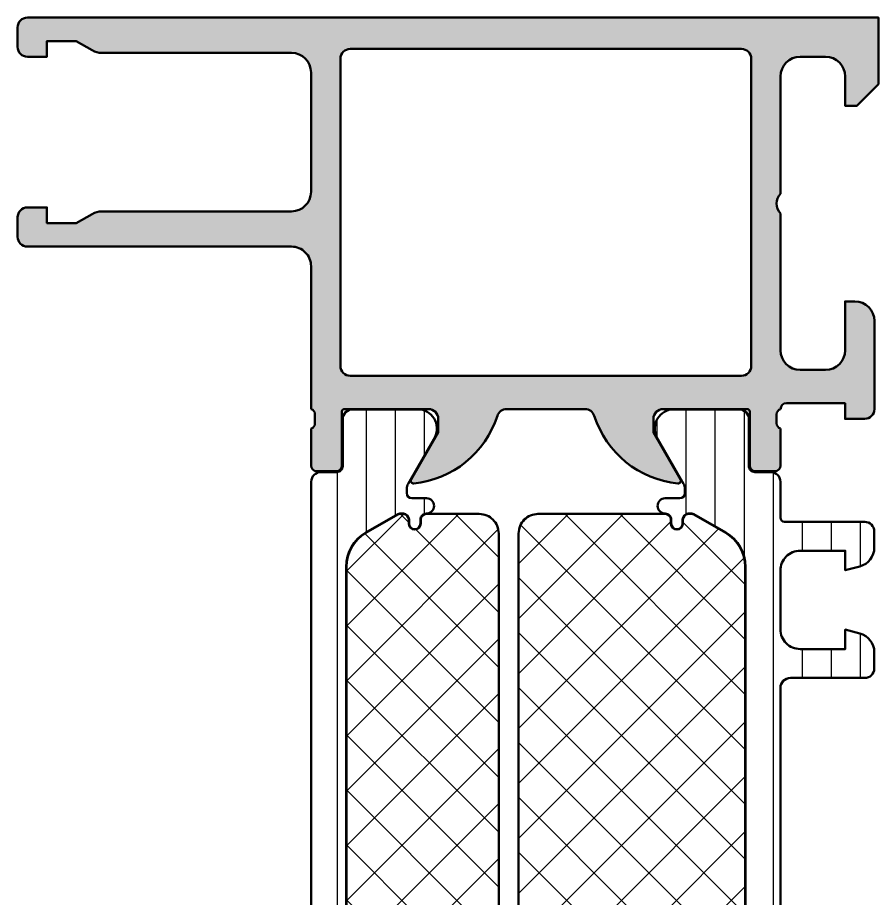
# Model space of a CAD drawing. Extents: x 0 to 74, y 0 to 90.
# Drawn here: x 0 to 44, y 45 to 90 of the extents above; entities that cross this region are included whole.
import ezdxf

# ---------------------------------------------------------------- set-up
doc = ezdxf.new("R2010")
doc.units = 0
for name, color, linetype, lineweight in [('0S-Alu contour', 7, 'Continuous', 50), ('0S-Alu hatch', 252, 'Continuous', 25), ('0S-Plastic contour', 254, 'Continuous', 50), ('0S-Plastic hatch', 253, 'Continuous', 25), ('0S-PT contour', 91, 'Continuous', 50), ('0S-PT hatch', 103, 'Continuous', 25)]:
    doc.layers.add(name, color=color, linetype=linetype, lineweight=lineweight)
pattern_1 = [(90, (0, 0), (-1.4859, 0), [])]
pattern_2 = [(135, (0, 0), (-1.403165018917055, -1.403165018917055), []), (225, (0, 0), (1.403165018917055, -1.403165018917055), [])]

# ---------------------------------------------------------------- blocks, each defined once
blk = doc.blocks.new('345560__EFF439D5_FB6F_48EB_B43A_0E45A8B2BCE2_')
at = {"layer": '0S-Alu hatch'}
h = blk.add_hatch(color=256, dxfattribs=at)
edge = h.paths.add_edge_path()
edge.add_line((3.000076293945312, 88.80047607421874), (3.80775336084181, 88.33416798926002))
edge.add_arc((4.307707740069075, 89.2001227090183), 0.9999159754600174, 240.000238756394, 270.0122980378036)
edge.add_line((4.307922363283502, 88.20020675659177), (14.00014306620675, 88.2001724331848))
edge.add_ellipse((14.00013952399772, 87.20017081338867), major_axis=(-1.00000161980241, 0), ratio=1, start_angle=180, end_angle=269.9997970467016, ccw=False)
edge.add_line((15.00014114380014, 87.20017081338867), (15.00014114379883, 81.10103236809103))
edge.add_ellipse((14.0001410241117, 81.10103236809123), major_axis=(-1.000000119687138, 0), ratio=1, start_angle=90.00584034262232, end_angle=180, ccw=False)
edge.add_line((14.00024295733192, 80.10103225359929), (4.307599765355973, 80.10004425190887))
edge.add_arc((4.307701692405886, 79.1001042208507), 0.9999400362530465, 90.00584033999698, 120.0003471590388)
edge.add_line((3.807726427296156, 79.9660746651386), (3.000076293945312, 79.49977111816405))
edge.add_line((3.000076293945312, 79.49977111816405), (1.500076293945312, 79.49977111816405))
edge.add_line((1.500076293945312, 79.49977111816405), (1.500076293945312, 80.30021667480466))
edge.add_line((1.500076293945312, 80.30021667480466), (0.5001573851387994, 80.3002166748277))
edge.add_arc((0.5001573851387993, 79.80021187100273), 0.5000048038249503, 89.99999999999999, 180)
edge.add_line((0.000152581313849, 79.80021187100272), (0.0001525878608831, 78.8000161315071))
edge.add_arc((0.5001580415331626, 78.80001613479487), 0.5000054536722796, 180, 269.9993750654164)
edge.add_line((0.500152587890632, 78.30001068115233), (14.00013662442916, 78.30001068116256))
edge.add_ellipse((14.00013662442917, 77.3000061617827), major_axis=(-1.000004519379857, 0), ratio=1, start_angle=180, end_angle=270.0000000000001, ccw=False)
edge.add_line((15.00014114380902, 77.30000616178268), (15.00014114379882, 69.99993515014648))
edge.add_ellipse((14.92130469725579, 69.73241455815338), major_axis=(-0.2788950563274163, 0), ratio=1, start_angle=178.8354106259526, end_angle=253.5801235805102, ccw=False)
edge.add_line((15.20014214379883, 69.72674615015525), (15.20014214379882, 69.27315215015501))
edge.add_ellipse((14.92127404815567, 69.26749149067788), major_axis=(-0.2789255417371324, 0), ratio=1, start_angle=106.4245945553547, end_angle=181.162870072901, ccw=False)
edge.add_line((15.00014114379883, 68.99994815015496), (15.00014114379883, 67.11993715014646))
edge.add_arc((15.30014114379882, 67.11993715014646), 0.2999999999999865, 180, 270)
edge.add_line((15.30014114379882, 66.81993715014647), (16.28011546284163, 66.81993715014647))
edge.add_arc((16.28011546284163, 67.11993715014647), 0.2999999999999971, 270, 360)
edge.add_line((16.58011546284162, 67.11993715014647), (16.58011546284161, 69.87993515014648))
edge.add_ellipse((16.70010783344709, 69.8799351501465), major_axis=(-0.1199923706054804, 0), ratio=1, start_angle=270.0000000034403, end_angle=360, ccw=False)
edge.add_line((16.70010783343989, 69.99992752075197), (21.00014958920988, 69.99992752101036))
edge.add_ellipse((21.00014958920988, 69.49994359574461), major_axis=(-0.4999839252657523, 0), ratio=1, start_angle=180, end_angle=270.0000000000004, ccw=False)
edge.add_line((21.50013351447563, 69.49994359574461), (21.5001335144043, 68.79993057250977))
edge.add_line((21.5001335144043, 68.79993057250977), (20.11188888549805, 66.39541244506835))
edge.add_arc((20.23573804893959, 66.33750519427748), 0.1367181954947003, 154.9409625368175, 275.5867961988084)
edge.add_arc((19.76228031418795, 71.17768573671971), 5, 275.5867961988124, 342.2389692797491)
edge.add_ellipse((25.0001500532013, 69.49991861165445), major_axis=(-0.5000165389589082, 0), ratio=1, start_angle=269.99999999999756, end_angle=342.23896927975215, ccw=False)
edge.add_line((25.00015005320133, 69.99993515061335), (29.00013223445465, 69.99993515061337))
edge.add_ellipse((29.00013223439629, 69.49991861165444), major_axis=(-0.5000165389589313, 0), ratio=1, start_angle=197.7610307202505, end_angle=269.9999999933122, ccw=False)
edge.add_arc((34.23800197340967, 71.17768573671972), 5.000000000000011, 197.7610307202508, 264.4132038011879)
edge.add_arc((33.7645444424447, 66.33750727759785), 0.1367202887583444, 264.4132038011902, 385.0590374631532)
edge.add_line((33.88839550211487, 66.39541541499443), (32.50015258789062, 68.79993057250975))
edge.add_line((32.50015258789062, 68.79993057250975), (32.50015258777492, 69.49994590661069))
edge.add_ellipse((33.00013420225417, 69.49994590661073), major_axis=(-0.4999816144792462, 0), ratio=1, start_angle=270.00009934833986, end_angle=360, ccw=False)
edge.add_line((33.00013333530823, 69.99992752108922), (37.3001027205125, 69.99993497667504))
edge.add_ellipse((37.30010292857683, 69.87993497667523), major_axis=(-0.1199999999999859, 0), ratio=1, start_angle=180, end_angle=270.00009934340244, ccw=False)
edge.add_line((37.42010292857683, 69.87993497667523), (37.42010292857684, 67.1197693034668))
edge.add_arc((37.72010292857685, 67.1197693034668), 0.3000000000000114, 180, 269.9999999999986)
edge.add_line((37.72010292857685, 66.81976930346679), (38.70007724761961, 66.81976930346677))
edge.add_arc((38.70007724761961, 67.11976930346675), 0.2999999999999971, 270, 360)
edge.add_line((39.00007724761961, 67.11976930346675), (39.00007724761962, 68.99978030347529))
edge.add_ellipse((39.07894434326279, 69.26732364399822), major_axis=(-0.2789255417371423, 0), ratio=1, start_angle=-1.1628700728805939, end_angle=73.57540544464621, ccw=False)
edge.add_line((38.80007624761962, 69.27298430347525), (38.80007624761962, 69.72657830347525))
edge.add_ellipse((39.07891369416269, 69.73224671147364), major_axis=(-0.2788950563274523, 0), ratio=1, start_angle=-73.5801235807312, end_angle=1.1645893740997053, ccw=False)
edge.add_ellipse((39.30015969039376, 69.99964211086049), major_axis=(-0.3000824688878783, 0), ratio=1, start_angle=270.00000000000136, end_angle=359.97609654367955, ccw=False)
edge.add_line((39.30015969039375, 70.29972457974837), (42.29993820190429, 70.2997245788574))
edge.add_line((42.29993820190429, 70.2997245788574), (42.30009460449219, 69.49999237060545))
edge.add_line((42.30009460449219, 69.49999237060545), (43.30009186362459, 69.49999237059794))
edge.add_arc((43.30009186362459, 69.99999511147305), 0.500002740875118, 270, 360)
edge.add_line((43.8000946044997, 69.99999511147304), (43.80009460508267, 74.49996181973584))
edge.add_arc((42.80006023892368, 74.49996181973418), 1.000034366158992, 0, 90)
edge.add_line((42.80006023892368, 75.49999618589317), (42.30009460449219, 75.49999618530272))
edge.add_line((42.30009460449219, 75.49999618530272), (42.30009460468866, 73.0000198231478))
edge.add_ellipse((41.30007478134435, 73.00001982314782), major_axis=(-1.000019823344317, 0), ratio=1, start_angle=90.0000000000004, end_angle=180, ccw=False)
edge.add_line((41.30007478134436, 71.9999999998035), (40.00010329530955, 71.99999999963543))
edge.add_ellipse((40.0001032954607, 73.00002700151539), major_axis=(-1.000027001879942, 0), ratio=1, start_angle=0, end_angle=89.99999999134019, ccw=False)
edge.add_line((39.00007629358077, 73.00002700151536), (39.00007629394531, 79.99999618530272))
edge.add_ellipse((39.52520551119092, 80.49999809265135), major_axis=(-0.7250948918295136, 0), ratio=1, start_angle=-43.595886366973104, end_angle=43.595886366973104, ccw=False)
edge.add_line((39.00007629394531, 80.99999999999999), (39.00007629188816, 86.99994348446161))
edge.add_ellipse((40.00014043887818, 86.99994348446162), major_axis=(-1.000064146990034, 0), ratio=1, start_angle=270, end_angle=360, ccw=False)
edge.add_line((40.00014043887818, 88.00000763145167), (41.300037637924, 88.00000763101713))
edge.add_ellipse((41.30003763634141, 86.99995066124376), major_axis=(-1.000056969773353, 0), ratio=1, start_angle=180, end_angle=269.99999990932935, ccw=False)
edge.add_line((42.30009460611475, 86.99995066124376), (42.30009460449219, 85.49999999999999))
edge.add_line((42.30009460449219, 85.49999999999999), (42.90010070800781, 85.49999999999999))
edge.add_line((42.90010070800781, 85.49999999999999), (44.00007629394531, 86.59999847412107))
edge.add_line((44.00007629394531, 86.59999847412107), (44.00007629394531, 89.99999999999999))
edge.add_line((44.00007629394531, 89.99999999999999), (0.500335693340432, 89.99999999999999))
edge.add_arc((0.499960509318515, 89.49996333447648), 0.5000368062762188, 89.95701023855894, 180.0087482485325)
edge.add_line((-7.6291129041e-05, 89.49988698598646), (7.62997684771e-05, 88.50047523968136))
edge.add_arc((0.5000785606672002, 88.50055158312811), 0.5000022667270188, 180.0087482749874, 270)
edge.add_line((0.5000785606672001, 88.0005493164011), (1.500076293945312, 88.00054931640624))
edge.add_line((1.500076293945312, 88.00054931640624), (1.500076293945312, 88.80047607421874))
edge.add_line((1.500076293945312, 88.80047607421874), (3.000076293945312, 88.80047607421874))
edge = h.paths.add_edge_path()
edge.add_ellipse((17.00012671852874, 87.89999115561675), major_axis=(-0.500002740875118, 0), ratio=1, start_angle=269.9999999999996, end_angle=360, ccw=False)
edge.add_line((17.00012671852874, 88.39999389649188), (37.00008881186696, 88.39999389649184))
edge.add_ellipse((37.00008881186678, 87.89999115561673), major_axis=(-0.500002740875118, 0), ratio=1, start_angle=180, end_angle=269.99999999997965, ccw=False)
edge.add_line((37.50009155274189, 87.89999115561673), (37.50009155274189, 72.19999968910955))
edge.add_ellipse((37.00008881186678, 72.19999968910979), major_axis=(-0.500002740875118, 0), ratio=1, start_angle=89.9999999999992, end_angle=180, ccw=False)
edge.add_line((37.00008881186677, 71.69999694823466), (17.00012397766113, 71.69999694824217))
edge.add_ellipse((17.00012671852874, 72.19999968910979), major_axis=(-0.5000027408751251, 0), ratio=1, start_angle=0, end_angle=89.99968592142937, ccw=False)
edge.add_line((16.50012397765362, 72.19999968910956), (16.50012397765362, 87.89999115561677))
at = {"layer": '0S-Alu contour', "color": 7}
for points in [[(42.30009460611475, 86.99995066124376), (42.30009460449219, 85.49999999999999), (42.90010070800781, 85.49999999999999), (44.00007629394531, 86.59999847412107), (44.00007629394531, 89.99999999999999), (0.500335693340432, 89.99999999999999)], [(-7.6291129041e-05, 89.49988698598646), (7.62997684771e-05, 88.50047523968136)], [(0.5000785606672001, 88.0005493164011), (1.500076293945312, 88.00054931640624), (1.500076293945312, 88.80047607421874), (3.000076293945312, 88.80047607421874)], [(3.000076293945312, 88.80047607421874), (3.80775336084181, 88.33416798926002)], [(17.00012671852874, 88.39999389649188), (37.00008881186696, 88.39999389649184)], [(4.307922363283502, 88.20020675659177), (14.00014306620675, 88.2001724331848)], [(16.50012397765362, 72.19999968910956), (16.50012397765362, 87.89999115561677)], [(37.50009155274189, 87.89999115561673), (37.50009155274189, 72.19999968910955)], [(40.00014043887818, 88.00000763145167), (41.300037637924, 88.00000763101713)], [(15.00014114380014, 87.20017081338867), (15.00014114379883, 81.10103236809103)], [(39.00007629394531, 80.99999999999999), (39.00007629188816, 86.99994348446161)], [(3.807726427296156, 79.9660746651386), (3.000076293945312, 79.49977111816405), (1.500076293945312, 79.49977111816405), (1.500076293945312, 80.30021667480466), (0.5001573851387994, 80.3002166748277)], [(14.00024295733192, 80.10103225359929), (4.307599765355973, 80.10004425190887)], [(0.000152581313849, 79.80021187100272), (0.0001525878608831, 78.8000161315071)], [(39.00007629358077, 73.00002700151536), (39.00007629394531, 79.99999618530272)], [(0.500152587890632, 78.30001068115233), (14.00013662442916, 78.30001068116256)], [(15.00014114380902, 77.30000616178268), (15.00014114379882, 69.99993515014648)], [(42.80006023892368, 75.49999618589317), (42.30009460449219, 75.49999618530272), (42.30009460468866, 73.0000198231478)], [(43.8000946044997, 69.99999511147304), (43.80009460508267, 74.49996181973584)], [(37.00008881186677, 71.69999694823466), (17.00012397766113, 71.69999694824217)], [(41.30007478134436, 71.9999999998035), (40.00010329530955, 71.99999999963543)], [(39.30015969039375, 70.29972457974837), (42.29993820190429, 70.2997245788574), (42.30009460449219, 69.49999237060545), (43.30009186362459, 69.49999237059794)], [(16.58011546284162, 67.11993715014647), (16.58011546284161, 69.87993515014648)], [(16.70010783343989, 69.99992752075197), (21.00014958920988, 69.99992752101036)], [(25.00015005320133, 69.99993515061335), (29.00013223445465, 69.99993515061337)], [(33.00013333530823, 69.99992752108922), (37.3001027205125, 69.99993497667504)], [(37.42010292857683, 69.87993497667523), (37.42010292857684, 67.1197693034668)], [(15.20014214379883, 69.72674615015525), (15.20014214379882, 69.27315215015501)], [(21.50013351447563, 69.49994359574461), (21.5001335144043, 68.79993057250977), (20.11188888549805, 66.39541244506835)], [(33.88839550211487, 66.39541541499443), (32.50015258789062, 68.79993057250975), (32.50015258777492, 69.49994590661069)], [(38.80007624761962, 69.27298430347525), (38.80007624761962, 69.72657830347525)], [(15.00014114379883, 68.99994815015496), (15.00014114379883, 67.11993715014646)], [(39.00007724761961, 67.11976930346675), (39.00007724761962, 68.99978030347529)], [(15.30014114379882, 66.81993715014647), (16.28011546284163, 66.81993715014647)], [(37.72010292857685, 66.81976930346679), (38.70007724761961, 66.81976930346677)]]:
    blk.add_lwpolyline(points, dxfattribs=at)
for centre, radius, start, end in [((0.499960509318515, 89.49996333447648), 0.5000368062762188, 89.95701023855894, 180.0087482485325), ((0.5000785606672002, 88.50055158312811), 0.5000022667270188, 180.0087482749874, 270), ((4.307707740069075, 89.2001227090183), 0.9999159754600174, 240.000238756394, 270.0122980378036), ((0.5001573851387993, 79.80021187100273), 0.5000048038249503, 89.99999999999999, 180), ((4.307701692405886, 79.1001042208507), 0.9999400362530465, 90.00584033999698, 120.0003471590388), ((0.5001580415331626, 78.80001613479487), 0.5000054536722796, 180, 269.9993750654164), ((42.80006023892368, 74.49996181973418), 1.000034366158992, 0, 90), ((43.30009186362459, 69.99999511147305), 0.500002740875118, 270, 0), ((19.76228031418795, 71.17768573671971), 5, 275.5867961988124, 342.2389692797491), ((34.23800197340967, 71.17768573671972), 5.000000000000011, 197.7610307202508, 264.4132038011879), ((15.30014114379882, 67.11993715014646), 0.2999999999999865, 180, 270), ((16.28011546284163, 67.11993715014647), 0.2999999999999971, 270, 0), ((37.72010292857685, 67.1197693034668), 0.3000000000000114, 180, 269.9999999999986), ((38.70007724761961, 67.11976930346675), 0.2999999999999971, 270, 0), ((20.23573804893959, 66.33750519427748), 0.1367181954947003, 154.9409625368175, 275.5867961988084), ((33.7645444424447, 66.33750727759785), 0.1367202887583444, 264.4132038011902, 25.05903746315317)]:
    blk.add_arc(centre, radius, start, end, dxfattribs=at)
at = {"layer": '0S-Alu contour', "color": 7, "extrusion": (0, 0, -1)}
for centre, radius, start, end in [((-17.00012671852874, 87.89999115561675), 0.500002740875118, 0, 90.0000000000004), ((-37.00008881186678, 87.89999115561673), 0.500002740875118, 90.00000000002036, 180), ((-14.00013952399772, 87.20017081338867), 1.00000161980241, 90.00020295329838, 180), ((-40.00014043887818, 86.99994348446162), 1.000064146990034, 0, 90), ((-41.30003763634141, 86.99995066124376), 1.000056969773353, 90.00000009067067, 180), ((-14.0001410241117, 81.10103236809123), 1.000000119687138, 180, 269.9941596573777), ((-39.52520551119092, 80.49999809265135), 0.7250948918295136, 316.4041136330269, 43.59588636697313), ((-14.00013662442917, 77.3000061617827), 1.000004519379857, 89.99999999999991, 180), ((-40.0001032954607, 73.00002700151539), 1.000027001879942, 270.0000000086598, 0), ((-41.30007478134435, 73.00001982314782), 1.000019823344317, 180, 269.9999999999996), ((-17.00012671852874, 72.19999968910979), 0.5000027408751251, 270.0003140785706, 0), ((-37.00008881186678, 72.19999968910979), 0.500002740875118, 180, 270.0000000000008), ((-39.30015969039376, 69.99964211086049), 0.3000824688878783, 0.0239034563204332, 89.99999999999864), ((-14.92130469725579, 69.73241455815338), 0.2788950563274163, 106.4198764194898, 181.1645893740475), ((-16.70010783344709, 69.8799351501465), 0.1199923706054804, 0, 89.9999999965597), ((-21.00014958920988, 69.49994359574461), 0.4999839252657523, 89.99999999999959, 180), ((-25.0001500532013, 69.49991861165445), 0.5000165389589082, 17.76103072024784, 90.00000000000244), ((-29.00013223439629, 69.49991861165444), 0.5000165389589313, 90.00000000668781, 162.2389692797495), ((-33.00013420225417, 69.49994590661073), 0.4999816144792462, 0, 89.99990065166011), ((-37.30010292857683, 69.87993497667523), 0.119999999999986, 89.99990065659757, 180), ((-39.07891369416269, 69.73224671147364), 0.2788950563274523, 358.8354106259003, 73.58012358073128), ((-14.92127404815567, 69.26749149067788), 0.2789255417371324, 178.837129927099, 253.5754054446453), ((-39.07894434326279, 69.26732364399822), 0.2789255417371423, 286.4245945553538, 1.162870072880582)]:
    blk.add_arc(centre, radius, start, end, dxfattribs=at)
blk = doc.blocks.new('245319__182424BB_56E4_4772_889F_EF24A176AF82___40F71C9B_1AE3_4AF3_81DB_048B3C469028_')
at = {"layer": '0S-Plastic hatch'}
h = blk.add_hatch(dxfattribs=at)
h.set_pattern_fill('ANSI31', color=256, scale=0.4680000000000001, angle=45, style=0)
h.set_pattern_definition(pattern_1)
edge = h.paths.add_edge_path()
edge.add_line((15.01000000000002, 66.29000567891637), (15.00999999999998, 16.20999432108362))
edge.add_arc((15.49999732109075, 16.20999432108358), 0.4899973210907725, 180, 269.9999999999952)
edge.add_line((15.49999732109071, 15.71999699999281), (16.31033133333333, 15.71999699999999))
edge.add_ellipse((16.31033064172172, 15.40999630848402), major_axis=(-0.3100006915167365, 0), ratio=1, start_angle=179.9998721732333, end_angle=269.99987217310337, ccw=False)
edge.add_line((16.62033133323768, 15.4099956168725), (16.61999938293617, 13.00999856427102))
edge.add_arc((17.10999536037492, 13.00999597743859), 0.4899959774455738, 179.9996975194316, 269.9999999999988)
edge.add_line((17.1099953603749, 12.51999999999302), (20.58582249618421, 12.51999999999998))
edge.add_arc((20.44422884910812, 13.49981807472284), 0.9899960709244808, 278.2228963588985, 392.7407569883865)
edge.add_line((21.27694055408897, 14.03524634894245), (19.9583043944606, 16.31919148717441))
edge.add_ellipse((20.39997736542179, 16.57419146093215), major_axis=(-0.5099999998962014, 0), ratio=1, start_angle=-0.005743820251780107, end_angle=29.999996602469196, ccw=False)
edge.add_line((19.88997736808828, 16.5742425877044), (19.89000000131587, 16.80002606462568))
edge.add_ellipse((20.15000000002687, 16.7999999999825), major_axis=(-0.2600000000174748, 0), ratio=1, start_angle=270.0000000000031, end_angle=359.99425617670244, ccw=False)
edge.add_line((20.15000000002686, 17.05999999999998), (20.90040663939099, 17.06000000000001))
edge.add_arc((20.90040663939097, 17.44925907311676), 0.3892590731167509, 270.0000000000031, 450.0000000000031)
edge.add_ellipse((20.90040663939092, 18.15000000000003), major_axis=(-0.3114818537665229, 0), ratio=1, start_angle=0, end_angle=90.00000000000648, ccw=False)
edge.add_line((20.58892478562439, 18.15000000000004), (20.58892478562439, 18.35057079528622))
edge.add_arc((20.29949558091063, 18.35057079528622), 0.289429204713759, 0, 180)
edge.add_line((20.01006637619687, 18.35057079528622), (20.01006637619688, 18.14999999999995))
edge.add_ellipse((19.70006637619693, 18.14999999999995), major_axis=(-0.3099999999999419, 0), ratio=1, start_angle=93.338438720044, end_angle=180, ccw=False)
edge.add_line((19.71811884915456, 17.84052607828751), (19.53498719053976, 17.84052607828745))
edge.add_ellipse((19.53498719053969, 18.05052607828744), major_axis=(-0.2099999999999866, 0), ratio=1, start_angle=60.00000000000148, end_angle=90.0000000000204, ccw=False)
edge.add_line((19.4299871905397, 17.86866074349272), (17.79500000000001, 18.81262103807234))
edge.add_ellipse((18.79999999999995, 20.55333209967906), major_axis=(-2.009999999999962, 0), ratio=1, start_angle=0, end_angle=60.00000000000159, ccw=False)
edge.add_line((16.78999999999998, 20.55333209967906), (16.78999999999999, 61.94666790036811))
edge.add_ellipse((18.7999999999999, 61.94666790036812), major_axis=(-2.009999999999905, 0), ratio=1, start_angle=300.000000000004, end_angle=360, ccw=False)
edge.add_line((17.79499999999982, 63.68737896197469), (19.42998719053935, 64.63133925655441))
edge.add_ellipse((19.53498719053941, 64.44947392175972), major_axis=(-0.2099999999999934, 0), ratio=1, start_angle=269.99999999997385, end_angle=300.00000000001796, ccw=False)
edge.add_line((19.53498719053951, 64.65947392175971), (19.7181188491545, 64.65947392175967))
edge.add_ellipse((19.70006637619691, 64.3500000000472), major_axis=(-0.309999999999965, 0), ratio=1, start_angle=180, end_angle=266.66156127996476, ccw=False)
edge.add_line((20.01006637619688, 64.3500000000472), (20.01006637619688, 64.14942920476096))
edge.add_arc((20.29949558091064, 64.14942920476096), 0.289429204713759, 180, 360)
edge.add_line((20.5889247856244, 64.14942920476096), (20.5889247856244, 64.35000000004707))
edge.add_ellipse((20.90040663939094, 64.35000000004706), major_axis=(-0.3114818537665442, 0), ratio=1, start_angle=269.99999999999545, end_angle=360, ccw=False)
edge.add_arc((20.90040663939098, 65.05074092693039), 0.3892590731167758, 269.9999999999984, 449.9999999999984)
edge.add_line((20.90040663939099, 65.44000000004716), (20.15000000002686, 65.44000000004719))
edge.add_ellipse((20.1500000000547, 65.70000000009249), major_axis=(-0.2600000000452951, 0), ratio=1, start_angle=0.005743817079121527, end_angle=89.99999999386512, ccw=False)
edge.add_line((19.89000000131587, 65.69997393547716), (19.88997736808801, 65.92575741507753))
edge.add_ellipse((20.39997736552553, 65.92580853904006), major_axis=(-0.5099999999999295, 0), ratio=1, start_angle=-29.999996599345195, end_angle=0.005743504562701673, ccw=False)
edge.add_line((19.95830439446061, 66.18080851282558), (21.27694055408903, 68.46475365105763))
edge.add_arc((20.44422884910813, 69.00018192527715), 0.9899960709244687, 327.2592430116197, 441.7771036410999)
edge.add_line((20.58582249618424, 69.97999999999999), (17.10999536037494, 69.98000000000697))
edge.add_arc((17.10999536036572, 69.49000402257057), 0.4899959774363794, 89.99999999892198, 180.0079248046689)
edge.add_line((16.61999938761634, 69.4899362492992), (16.62033133036811, 67.09004587695473))
edge.add_ellipse((16.31033133333333, 67.090003), major_axis=(-0.3100000000000016, 0), ratio=1, start_angle=89.99999999949438, end_angle=180.0079247372468, ccw=False)
edge.add_line((16.31033133333059, 66.780003), (15.49999732109079, 66.78000300000717))
edge.add_arc((15.4999973210908, 66.29000567891639), 0.4899973210907831, 90.00000000000104, 180)
at = {"layer": '0S-Plastic contour', "color": 7}
for points in [[(20.58582249618424, 69.97999999999999), (17.10999536037494, 69.98000000000697)], [(16.61999938761634, 69.4899362492992), (16.62033133036811, 67.09004587695473)], [(19.95830439446061, 66.18080851282558), (21.27694055408903, 68.46475365105763)], [(16.31033133333059, 66.780003), (15.49999732109079, 66.78000300000717)], [(15.01000000000002, 66.29000567891637), (15.00999999999998, 16.20999432108363)], [(19.89000000131587, 65.69997393547716), (19.88997736808801, 65.92575741507753)], [(20.90040663939099, 65.44000000004716), (20.15000000002686, 65.44000000004719)], [(17.79499999999982, 63.68737896197469), (19.42998719053935, 64.63133925655441)], [(19.53498719053951, 64.65947392175971), (19.7181188491545, 64.65947392175967)], [(20.01006637619688, 64.3500000000472), (20.01006637619688, 64.14942920476096)], [(20.5889247856244, 64.14942920476096), (20.5889247856244, 64.35000000004707)], [(16.78999999999998, 20.55333209967906), (16.78999999999999, 61.94666790036811)], [(19.4299871905397, 17.86866074349272), (17.79500000000001, 18.81262103807234)], [(20.01006637619687, 18.35057079528622), (20.01006637619688, 18.14999999999995)], [(20.58892478562439, 18.15000000000004), (20.58892478562439, 18.35057079528622)], [(19.71811884915456, 17.84052607828751), (19.53498719053976, 17.84052607828745)], [(19.88997736808828, 16.5742425877044), (19.89000000131587, 16.80002606462568)], [(20.15000000002686, 17.05999999999998), (20.90040663939099, 17.06000000000001)], [(21.27694055408897, 14.03524634894245), (19.9583043944606, 16.31919148717441)], [(15.49999732109071, 15.71999699999281), (16.31033133333333, 15.71999699999999)], [(16.62033133323768, 15.4099956168725), (16.61999938293617, 13.00999856427102)], [(17.1099953603749, 12.51999999999302), (20.58582249618421, 12.51999999999998)]]:
    blk.add_lwpolyline(points, dxfattribs=at)
for centre, radius, start, end in [((17.10999536036572, 69.49000402257057), 0.4899959774363794, 89.99999999892198, 180.0079248046689), ((20.44422884910813, 69.00018192527715), 0.9899960709244687, 327.2592430116197, 81.7771036411), ((15.4999973210908, 66.29000567891639), 0.4899973210907831, 90.00000000000104, 180), ((20.90040663939098, 65.05074092693039), 0.3892590731167758, 269.9999999999984, 89.99999999999844), ((20.29949558091064, 64.14942920476096), 0.289429204713759, 180, 0), ((20.29949558091063, 18.35057079528622), 0.289429204713759, 0, 180), ((20.90040663939097, 17.44925907311676), 0.3892590731167509, 270.0000000000031, 90.00000000000314), ((15.49999732109075, 16.20999432108358), 0.4899973210907725, 180, 269.9999999999952), ((20.44422884910812, 13.49981807472284), 0.9899960709244808, 278.2228963588985, 32.74075698838645), ((17.10999536037492, 13.00999597743859), 0.4899959774455738, 179.9996975194316, 269.9999999999988)]:
    blk.add_arc(centre, radius, start, end, dxfattribs=at)
at = {"layer": '0S-Plastic contour', "color": 7, "extrusion": (0, 0, -1)}
for centre, radius, start, end in [((-16.31033133333333, 67.090003), 0.3100000000000016, 179.9920752627532, 270.0000000005056), ((-20.39997736552553, 65.92580853904006), 0.5099999999999295, 359.9942564954373, 29.99999659934518), ((-20.1500000000547, 65.70000000009249), 0.2600000000452951, 270.0000000061349, 359.9942561829209), ((-19.53498719053941, 64.44947392175972), 0.2099999999999934, 59.99999999998203, 90.00000000002618), ((-19.70006637619691, 64.3500000000472), 0.309999999999965, 93.33843872003527, 180), ((-20.90040663939094, 64.35000000004706), 0.3114818537665442, 0, 90.00000000000458), ((-18.7999999999999, 61.94666790036812), 2.009999999999905, 0, 59.999999999996), ((-18.79999999999995, 20.55333209967906), 2.009999999999962, 299.9999999999984, 0), ((-19.70006637619693, 18.14999999999995), 0.3099999999999419, 180, 266.661561279956), ((-20.90040663939092, 18.15000000000003), 0.3114818537665229, 269.9999999999935, 0), ((-19.53498719053969, 18.05052607828744), 0.2099999999999866, 269.9999999999796, 299.9999999999985), ((-20.15000000002687, 16.7999999999825), 0.2600000000174748, 0.0057438232975819, 89.99999999999687), ((-20.39997736542179, 16.57419146093215), 0.5099999998962014, 330.0000033975308, 0.0057438202518212), ((-16.31033064172172, 15.40999630848402), 0.3100006915167365, 90.00012782689664, 180.0001278267668)]:
    blk.add_arc(centre, radius, start, end, dxfattribs=at)
blk = doc.blocks.new('465330__ADD55AA8_4F25_47CC_9C61_C346B33DF9B0_')
at = {"layer": '0S-PT hatch'}
h = blk.add_hatch(dxfattribs=at)
h.set_pattern_fill('ANSI37', color=256, scale=0.625, angle=90, style=0)
h.set_pattern_definition(pattern_2)
edge = h.paths.add_edge_path()
edge.add_line((25.60999999999973, 63.65020331974266), (25.60999999999973, 18.84979668030452))
edge.add_arc((26.59999999999973, 18.84979668030452), 0.9900000000000019, 180, 269.9999999999998)
edge.add_line((26.59999999999973, 17.85979668030452), (33.10107521437531, 17.85979668030452))
edge.add_arc((33.10107521437531, 18.14979668030452), 0.2900000000000062, 270, 360)
edge.add_line((33.39107521437532, 18.14979668030454), (33.39107521437531, 18.35036747559076))
edge.add_ellipse((33.70050441908907, 18.35036747559076), major_axis=(-0.3094292047137657, 0), ratio=1, start_angle=180, end_angle=360, ccw=False)
edge.add_line((34.00993362380284, 18.35036747559076), (34.00993362380283, 18.14979668030453))
edge.add_arc((34.29993362380283, 18.14979668030454), 0.2899999999999991, 180, 266.5483281938037)
edge.add_line((34.28247370832794, 17.86032275859204), (34.46501280946018, 17.86032275859204))
edge.add_arc((34.46501280946018, 18.05032275859204), 0.1899999999999942, 269.9999999999978, 299.9999999999958)
edge.add_line((34.56001280946017, 17.88577793187299), (36.1949999999997, 18.82973822645256))
edge.add_arc((35.19999999999973, 20.5531287799836), 1.989999999999981, 299.9999999999993, 360)
edge.add_line((37.18999999999971, 20.5531287799836), (37.18999999999971, 61.94646458067264))
edge.add_arc((35.19999999999973, 61.94646458067264), 1.98999999999998, 0, 60.00000000000078)
edge.add_line((36.1949999999997, 63.66985513420368), (34.56001280946015, 64.61381542878325))
edge.add_arc((34.46501280946019, 64.44927060206426), 0.1899999999999397, 60.00000000000227, 90.00000000000216)
edge.add_line((34.46501280946018, 64.6392706020642), (34.28247370832796, 64.63927060206419))
edge.add_arc((34.29993362380284, 64.34979668035167), 0.2900000000000067, 93.45167180619339, 180)
edge.add_line((34.00993362380283, 64.34979668035167), (34.00993362380283, 64.14922588506546))
edge.add_ellipse((33.69996681190127, 64.14922588506546), major_axis=(-0.3099668119015604, 0), ratio=1, start_angle=0, end_angle=180, ccw=False)
edge.add_line((33.38999999999971, 64.14922588506546), (33.38999999999971, 64.34979668030454))
edge.add_arc((33.09959336060873, 64.34979668030455), 0.2904066393909801, 0, 89.99999999958224)
edge.add_line((33.09959336061085, 64.64020331969553), (26.60000000001701, 64.64020331974264))
edge.add_arc((26.59999999999971, 63.65020331974265), 0.9899999999999877, 89.99999999899867, 180)
at = {"layer": '0S-PT contour', "color": 7}
for points in [[(33.09959336061085, 64.64020331969553), (26.60000000001701, 64.64020331974264)], [(34.46501280946018, 64.6392706020642), (34.28247370832796, 64.63927060206419)], [(36.1949999999997, 63.66985513420368), (34.56001280946015, 64.61381542878325)], [(33.38999999999971, 64.14922588506546), (33.38999999999971, 64.34979668030454)], [(34.00993362380283, 64.34979668035167), (34.00993362380283, 64.14922588506546)], [(25.60999999999973, 63.65020331974266), (25.60999999999973, 18.84979668030452)], [(37.18999999999971, 20.5531287799836), (37.18999999999971, 61.94646458067264)], [(34.56001280946017, 17.88577793187299), (36.1949999999997, 18.82973822645256)], [(33.39107521437532, 18.14979668030454), (33.39107521437531, 18.35036747559076)], [(34.00993362380284, 18.35036747559076), (34.00993362380283, 18.14979668030453)], [(26.59999999999973, 17.85979668030452), (33.10107521437531, 17.85979668030452)], [(34.28247370832794, 17.86032275859204), (34.46501280946018, 17.86032275859204)]]:
    blk.add_lwpolyline(points, dxfattribs=at)
for centre, radius, start, end in [((26.59999999999971, 63.65020331974265), 0.9899999999999877, 89.99999999899867, 180), ((33.09959336060873, 64.34979668030455), 0.2904066393909801, 0, 89.99999999958224), ((34.29993362380284, 64.34979668035167), 0.2900000000000067, 93.45167180619339, 180), ((34.46501280946019, 64.44927060206426), 0.1899999999999397, 60.00000000000227, 90.00000000000216), ((35.19999999999973, 61.94646458067264), 1.98999999999998, 0, 60.00000000000078), ((35.19999999999973, 20.5531287799836), 1.989999999999981, 299.9999999999993, 0), ((26.59999999999973, 18.84979668030452), 0.9900000000000019, 180, 269.9999999999998), ((33.10107521437531, 18.14979668030452), 0.2900000000000062, 270, 0), ((34.29993362380283, 18.14979668030454), 0.2899999999999991, 180, 266.5483281938037), ((34.46501280946018, 18.05032275859204), 0.1899999999999942, 269.9999999999978, 299.9999999999958)]:
    blk.add_arc(centre, radius, start, end, dxfattribs=at)
at = {"layer": '0S-PT contour', "color": 7, "extrusion": (0, 0, -1)}
for centre, radius, start, end in [((-33.69996681190127, 64.14922588506546), 0.3099668119015604, 180, 0), ((-33.70050441908907, 18.35036747559076), 0.3094292047137657, 0, 180)]:
    blk.add_arc(centre, radius, start, end, dxfattribs=at)
blk = doc.blocks.new('465330__C8242AEB_8F90_4F01_A045_88A9AEA82592_')
at = {"layer": '0S-PT hatch'}
h = blk.add_hatch(dxfattribs=at)
h.set_pattern_fill('ANSI37', color=256, scale=0.625, angle=90, style=0)
h.set_pattern_definition(pattern_2)
edge = h.paths.add_edge_path()
edge.add_line((24.58999999999999, 63.65020331974264), (24.58999999999999, 18.84979668030451))
edge.add_ellipse((23.59999999999998, 18.84979668030451), major_axis=(-0.990000000000009, 0), ratio=1, start_angle=90.00000000000063, end_angle=180, ccw=False)
edge.add_line((23.59999999999999, 17.8597966803045), (20.8989247856244, 17.8597966803045))
edge.add_ellipse((20.89892478562441, 18.14979668030451), major_axis=(-0.2900000000000133, 0), ratio=1, start_angle=0, end_angle=89.99999999999858, ccw=False)
edge.add_line((20.6089247856244, 18.1497966803045), (20.60892478562439, 18.35036747559076))
edge.add_arc((20.29949558091063, 18.35036747559076), 0.3094292047137621, 0, 180)
edge.add_line((19.99006637619687, 18.35036747559076), (19.99006637619686, 18.14979668030451))
edge.add_ellipse((19.70006637619686, 18.14979668030452), major_axis=(-0.2899999999999991, 0), ratio=1, start_angle=93.45167180618722, end_angle=180, ccw=False)
edge.add_line((19.71752629167171, 17.86032275859202), (19.53498719053953, 17.86032275859202))
edge.add_ellipse((19.53498719053954, 18.05032275859207), major_axis=(-0.1900000000000474, 0), ratio=1, start_angle=60.00000000000671, end_angle=89.99999999999687, ccw=False)
edge.add_line((19.43998719053954, 17.88577793187298), (17.805, 18.82973822645254))
edge.add_ellipse((18.79999999999996, 20.55312877998358), major_axis=(-1.989999999999977, 0), ratio=1, start_angle=0, end_angle=60.00000000000102, ccw=False)
edge.add_line((16.80999999999999, 20.55312877998358), (16.80999999999999, 61.94646458067261))
edge.add_ellipse((18.8, 61.94646458067261), major_axis=(-1.990000000000009, 0), ratio=1, start_angle=299.9999999999997, end_angle=360, ccw=False)
edge.add_line((17.805, 63.66985513420365), (19.43998719053956, 64.61381542878323))
edge.add_ellipse((19.53498719053951, 64.4492706020642), major_axis=(-0.1899999999999413, 0), ratio=1, start_angle=269.9999999999925, end_angle=299.99999999999005, ccw=False)
edge.add_line((19.53498719053953, 64.63927060206414), (19.71752629167194, 64.63927060206417))
edge.add_ellipse((19.70006637619686, 64.34979668035167), major_axis=(-0.2900000000000047, 0), ratio=1, start_angle=180, end_angle=266.5483281937665, ccw=False)
edge.add_line((19.99006637619687, 64.34979668035167), (19.99006637619687, 64.14922588506545))
edge.add_arc((20.30003318809844, 64.14922588506545), 0.3099668119015639, 180, 360)
edge.add_line((20.61, 64.14922588506545), (20.60999999999998, 64.34979668030452))
edge.add_ellipse((20.90040663939096, 64.3497966803045), major_axis=(-0.2904066393909801, 0), ratio=1, start_angle=270.00000000099953, end_angle=360, ccw=False)
edge.add_line((20.9004066393859, 64.64020331969549), (23.59999999998273, 64.64020331974262))
edge.add_ellipse((23.59999999999999, 63.65020331974264), major_axis=(-0.9899999999999877, 0), ratio=1, start_angle=180, end_angle=270.0000000009991, ccw=False)
at = {"layer": '0S-PT contour', "color": 7}
for points in [[(17.805, 63.66985513420365), (19.43998719053956, 64.61381542878323)], [(19.53498719053953, 64.63927060206414), (19.71752629167194, 64.63927060206417)], [(20.9004066393859, 64.64020331969549), (23.59999999998273, 64.64020331974262)], [(19.99006637619687, 64.34979668035167), (19.99006637619687, 64.14922588506545)], [(20.61, 64.14922588506545), (20.60999999999998, 64.34979668030452)], [(24.58999999999999, 63.65020331974264), (24.58999999999999, 18.8497966803045)], [(16.80999999999999, 20.55312877998358), (16.80999999999999, 61.94646458067261)], [(19.43998719053954, 17.88577793187298), (17.805, 18.82973822645254)], [(19.99006637619687, 18.35036747559076), (19.99006637619686, 18.14979668030451)], [(20.6089247856244, 18.1497966803045), (20.60892478562439, 18.35036747559076)], [(19.71752629167171, 17.86032275859202), (19.53498719053953, 17.86032275859202)], [(23.59999999999999, 17.8597966803045), (20.8989247856244, 17.8597966803045)]]:
    blk.add_lwpolyline(points, dxfattribs=at)
at = {"layer": '0S-PT contour', "color": 7, "extrusion": (0, 0, -1)}
for centre, radius, start, end in [((-19.53498719053951, 64.4492706020642), 0.1899999999999413, 60.00000000000997, 90.0000000000075), ((-19.70006637619686, 64.34979668035167), 0.2900000000000047, 93.45167180623349, 180), ((-20.90040663939096, 64.3497966803045), 0.2904066393909801, 0, 89.99999999900047), ((-23.59999999999999, 63.65020331974264), 0.9899999999999877, 89.99999999900093, 180), ((-18.8, 61.94646458067261), 1.990000000000009, 0, 60.00000000000026), ((-18.79999999999996, 20.55312877998358), 1.989999999999977, 299.9999999999991, 0), ((-23.59999999999998, 18.84979668030451), 0.990000000000009, 180, 269.9999999999994), ((-19.70006637619686, 18.14979668030452), 0.2899999999999991, 180, 266.5483281938128), ((-20.89892478562441, 18.14979668030451), 0.2900000000000133, 270.0000000000014, 0), ((-19.53498719053954, 18.05032275859207), 0.1900000000000474, 270.0000000000032, 299.9999999999933)]:
    blk.add_arc(centre, radius, start, end, dxfattribs=at)
at = {"layer": '0S-PT contour', "color": 7}
for centre, radius, start, end in [((20.30003318809844, 64.14922588506545), 0.3099668119015639, 180, 0), ((20.29949558091063, 18.35036747559076), 0.3094292047137621, 0, 180)]:
    blk.add_arc(centre, radius, start, end, dxfattribs=at)
blk = doc.blocks.new('245319__44987D09_D6E3_4A4B_AFA3_046ADD73461C___B61A4B77_5678_4BDF_94BE_7CA9975FAC94_')
at = {"layer": '0S-Plastic hatch'}
h = blk.add_hatch(dxfattribs=at)
h.set_pattern_fill('ANSI31', color=256, scale=0.4680000000000001, angle=45, style=0)
h.set_pattern_definition(pattern_1)
edge = h.paths.add_edge_path()
edge.add_arc((39.99999999999975, 61.75000000004718), 1.010000000000005, 89.9999999999992, 180)
edge.add_line((38.98999999999974, 61.75000000004718), (38.98999999999972, 58.75000000004721))
edge.add_arc((39.99999999999974, 58.75000000004721), 1.010000000000019, 180, 270.0000000000004)
edge.add_line((39.99999999999975, 57.74000000004718), (42.30999999999972, 57.74000000004719))
edge.add_line((42.30999999999972, 57.74000000004719), (42.30999999999972, 58.73696774631879))
edge.add_line((42.30999999999972, 58.73696774631879), (43.05623085465124, 58.53701579144773))
edge.add_ellipse((42.79999999999974, 57.58074922342157), major_axis=(-0.9899999999999826, 0), ratio=1, start_angle=180, end_angle=254.9999999999996, ccw=False)
edge.add_line((43.78999999999972, 57.58074922342157), (43.78999999999972, 56.75000000004716))
edge.add_ellipse((43.29999999999976, 56.75000000004716), major_axis=(-0.4899999999999664, 0), ratio=1, start_angle=90, end_angle=180, ccw=False)
edge.add_line((43.29999999999976, 56.26000000004719), (39.49999999999974, 56.26000000004719))
edge.add_arc((39.49999999999974, 55.75000000004718), 0.5100000000000123, 90.0000000000008, 180)
edge.add_line((38.98999999999973, 55.75000000004718), (38.98999999999972, 26.75))
edge.add_arc((39.49999999999972, 26.75), 0.5099999999999909, 180, 269.9999999999984)
edge.add_line((39.4999999999997, 26.24), (43.29999999999976, 26.24000000000002))
edge.add_ellipse((43.29999999999975, 25.75000000000005), major_axis=(-0.4899999999999736, 0), ratio=1, start_angle=180, end_angle=269.99999999999835, ccw=False)
edge.add_line((43.78999999999972, 25.75000000000005), (43.78999999999973, 24.91925077662571))
edge.add_ellipse((42.79999999999964, 24.9192507766257), major_axis=(-0.9900000000000873, 0), ratio=1, start_angle=104.99999999999409, end_angle=180, ccw=False)
edge.add_line((43.05623085465106, 23.96298420859942), (42.30999999999971, 23.76303225372847))
edge.add_line((42.30999999999971, 23.76303225372847), (42.30999999999972, 24.75999999999999))
edge.add_line((42.30999999999972, 24.75999999999999), (39.99999999999964, 24.75999999999996))
edge.add_arc((39.99999999999967, 23.75000000000003), 1.009999999999926, 90.0000000000012, 180)
edge.add_line((38.98999999999974, 23.75000000000003), (38.98999999999972, 20.75000000000001))
edge.add_arc((39.99999999999972, 20.75000000000001), 1.009999999999998, 180, 269.9999999999996)
edge.add_line((39.99999999999971, 19.74000000000001), (42.30999999999972, 19.74000000000001))
edge.add_line((42.30999999999972, 19.74000000000001), (42.30999999999972, 20.73696774627159))
edge.add_line((42.30999999999972, 20.73696774627159), (43.05623085465128, 20.53701579140049))
edge.add_ellipse((42.79999999999972, 19.58074922337433), major_axis=(-0.9899999999999956, 0), ratio=1, start_angle=180, end_angle=254.99999999999682, ccw=False)
edge.add_line((43.78999999999972, 19.58074922337434), (43.78999999999972, 18.74999999999995))
edge.add_ellipse((43.29999999999971, 18.74999999999996), major_axis=(-0.4900000000000091, 0), ratio=1, start_angle=90.0000000000017, end_angle=180, ccw=False)
edge.add_line((43.29999999999972, 18.25999999999995), (39.19999999999974, 18.26000000000002))
edge.add_arc((39.19999999999974, 18.04999999999999), 0.2100000000000257, 90, 180)
edge.add_line((38.98999999999971, 18.04999999999999), (38.98999999999972, 16.2099943210905))
edge.add_ellipse((38.50000267890204, 16.20999432109051), major_axis=(-0.4899973210976825, 0), ratio=1, start_angle=90, end_angle=180, ccw=False)
edge.add_line((38.50000267890204, 15.71999699999282), (37.68966866665957, 15.71999699999999))
edge.add_arc((37.68966866665954, 15.40999699999994), 0.3100000000000538, 89.99999999999343, 180.0079247372467)
edge.add_line((37.3796686696247, 15.40995412304522), (37.38000061715217, 13.00999723387145))
edge.add_ellipse((36.89000530483596, 13.00999531231255), major_axis=(-0.4899953123199784, 0), ratio=1, start_angle=89.99992221519852, end_angle=180.0002246901265, ccw=False)
edge.add_line((36.89000463961789, 12.51999999999302), (33.41417750380862, 12.52))
edge.add_ellipse((33.55577115088469, 13.49981807472285), major_axis=(-0.9899960709244751, 0), ratio=1, start_angle=-32.740756988390615, end_angle=81.77710364110231, ccw=False)
edge.add_line((32.72305944590388, 14.03524634894252), (34.04169574211225, 16.31919172373779))
edge.add_arc((33.60002365369272, 16.5741911879278), 0.5099989808088496, 330.0000034006562, 360.005743823361)
edge.add_line((34.11002263193888, 16.57424231462572), (34.10999999868385, 16.80002606457013))
edge.add_arc((33.84999999994501, 16.7999999999547), 0.260000000045304, 0.0057438172060589, 89.99999999386671)
edge.add_line((33.84999999997285, 17.06), (33.09959336060872, 17.06000000000003))
edge.add_ellipse((33.09959336060874, 17.44925907311678), major_axis=(-0.3892590731167508, 0), ratio=1, start_angle=-90.00000000000409, end_angle=89.99999999999591, ccw=False)
edge.add_arc((33.09959336060879, 18.15000000000006), 0.3114818537665371, 269.9999999999948, 360)
edge.add_line((33.41107521437532, 18.15000000000007), (33.41107521437531, 18.35057079528622))
edge.add_ellipse((33.70050441908907, 18.35057079528622), major_axis=(-0.2894292047137625, 0), ratio=1, start_angle=180, end_angle=360, ccw=False)
edge.add_line((33.98993362380283, 18.35057079528623), (33.98993362380283, 18.14999999999997))
edge.add_arc((34.29993362380278, 18.14999999999997), 0.3099999999999454, 180, 266.6615612799613)
edge.add_line((34.28188115084518, 17.84052607828753), (34.46501280945994, 17.84052607828747))
edge.add_arc((34.46501280946, 18.05052607828746), 0.2099999999999866, 269.9999999999845, 300.0000000000011)
edge.add_line((34.57001280946, 17.86866074349274), (36.2049999999997, 18.81262103807236))
edge.add_arc((35.19999999999976, 20.55333209967908), 2.009999999999965, 299.9999999999985, 360)
edge.add_line((37.20999999999972, 20.55333209967908), (37.20999999999971, 61.94666790036815))
edge.add_arc((35.1999999999998, 61.94666790036815), 2.009999999999912, 0, 59.99999999999637)
edge.add_line((36.20499999999986, 63.68737896197472), (34.57001280946032, 64.63133925655444))
edge.add_arc((34.46501280946028, 64.44947392175969), 0.2100000000000355, 59.99999999999315, 90)
edge.add_line((34.46501280946028, 64.65947392175973), (34.28188115084502, 64.65947392175971))
edge.add_arc((34.29993362380282, 64.35000000004726), 0.3099999999999634, 93.33843872007542, 180)
edge.add_line((33.98993362380286, 64.35000000004723), (33.98993362380283, 64.14942920476099))
edge.add_ellipse((33.70050441908907, 64.14942920476099), major_axis=(-0.2894292047137625, 0), ratio=1, start_angle=0, end_angle=180, ccw=False)
edge.add_line((33.41107521437531, 64.14942920476099), (33.41107521437531, 64.35000000004712))
edge.add_arc((33.09959336060874, 64.35000000004712), 0.3114818537665656, 0, 90.00000000000134)
edge.add_ellipse((33.09959336060873, 65.05074092693043), major_axis=(-0.3892590731167473, 0), ratio=1, start_angle=-89.99999999999778, end_angle=90.0000000000021, ccw=False)
edge.add_line((33.09959336060872, 65.44000000004718), (33.84999999997283, 65.4400000000472))
edge.add_arc((33.84999999997282, 65.70000000006469), 0.2600000000174845, 270.0000000000031, 359.9942561767024)
edge.add_line((34.10999999868383, 65.69997393542154), (34.11002263191142, 65.9257574123309))
edge.add_arc((33.60002263457786, 65.92580853910314), 0.5099999998962516, 359.9942561797482, 389.9999966024714)
edge.add_line((34.04169560553909, 66.18080851286092), (32.72305944590387, 68.4647536511047))
edge.add_ellipse((33.55577115088468, 69.00018192532434), major_axis=(-0.9899960709244663, 0), ratio=1, start_angle=-81.7771036410989, end_angle=32.74075698838902, ccw=False)
edge.add_line((33.41417750380855, 69.98000000004717), (36.89000463961789, 69.98000000005415))
edge.add_ellipse((36.89000463961789, 69.49000402260856), major_axis=(-0.489995977445588, 0), ratio=1, start_angle=179.9920751942274, end_angle=270, ccw=False)
edge.add_line((37.38000061237649, 69.48993624932798), (37.37966866962471, 67.09004587703235))
edge.add_arc((37.6896686666747, 67.0900030000624), 0.3100000000152093, 179.9920752599478, 269.9999999976952)
edge.add_line((37.68966866666223, 66.78000300004717), (38.50000267890211, 66.78000300005436))
edge.add_ellipse((38.5000026789021, 66.29000567895673), major_axis=(-0.4899973210976328, 0), ratio=1, start_angle=180, end_angle=269.99999999999835, ccw=False)
edge.add_line((38.98999999999973, 66.29000567895667), (38.98999999999972, 64.4500000000472))
edge.add_arc((39.19999999999976, 64.4500000000472), 0.2100000000000364, 180, 269.9999999999981)
edge.add_line((39.19999999999975, 64.24000000004716), (43.29999999999972, 64.24000000004723))
edge.add_ellipse((43.29999999999972, 63.75000000004724), major_axis=(-0.4899999999999949, 0), ratio=1, start_angle=180, end_angle=270, ccw=False)
edge.add_line((43.78999999999972, 63.75000000004724), (43.78999999999972, 62.91925077667286))
edge.add_ellipse((42.79999999999981, 62.91925077667289), major_axis=(-0.9899999999999096, 0), ratio=1, start_angle=105.000000000005, end_angle=180, ccw=False)
edge.add_line((43.05623085465136, 61.96298420864682), (42.30999999999972, 61.76303225377564))
edge.add_line((42.30999999999972, 61.76303225377564), (42.30999999999972, 62.76000000004714))
edge.add_line((42.30999999999972, 62.76000000004714), (39.99999999999976, 62.76000000004719))
at = {"layer": '0S-Plastic contour', "color": 7}
for points in [[(33.41417750380855, 69.98000000004717), (36.89000463961789, 69.98000000005415)], [(37.38000061237649, 69.48993624932798), (37.37966866962471, 67.09004587703235)], [(34.04169560553909, 66.18080851286092), (32.72305944590387, 68.4647536511047)], [(37.68966866666223, 66.78000300004717), (38.50000267890211, 66.78000300005436)], [(38.98999999999973, 66.29000567895667), (38.98999999999972, 64.4500000000472)], [(34.10999999868383, 65.69997393542154), (34.11002263191142, 65.9257574123309)], [(33.09959336060872, 65.44000000004718), (33.84999999997283, 65.4400000000472)], [(34.46501280946028, 64.65947392175973), (34.28188115084502, 64.65947392175971)], [(36.20499999999986, 63.68737896197472), (34.57001280946032, 64.63133925655444)], [(33.41107521437531, 64.14942920476099), (33.41107521437531, 64.35000000004712)], [(33.98993362380286, 64.35000000004723), (33.98993362380283, 64.14942920476099)], [(39.19999999999975, 64.24000000004716), (43.29999999999972, 64.24000000004723)], [(43.78999999999972, 63.75000000004724), (43.78999999999972, 62.91925077667286)], [(43.05623085465136, 61.96298420864682), (42.30999999999972, 61.76303225377564), (42.30999999999972, 62.76000000004714), (39.99999999999976, 62.76000000004719)], [(37.20999999999972, 20.55333209967908), (37.20999999999971, 61.94666790036815)], [(38.98999999999974, 61.75000000004718), (38.98999999999972, 58.75000000004721)], [(39.99999999999975, 57.74000000004718), (42.30999999999972, 57.74000000004719), (42.30999999999972, 58.73696774631879), (43.05623085465124, 58.53701579144773)], [(43.78999999999972, 57.58074922342157), (43.78999999999972, 56.75000000004716)], [(43.29999999999976, 56.26000000004719), (39.49999999999974, 56.26000000004719)], [(38.98999999999973, 55.75000000004718), (38.98999999999972, 26.75)], [(39.4999999999997, 26.24), (43.29999999999976, 26.24000000000002)], [(43.78999999999972, 25.75000000000005), (43.78999999999973, 24.91925077662571)], [(43.05623085465106, 23.96298420859942), (42.30999999999971, 23.76303225372847), (42.30999999999972, 24.75999999999999), (39.99999999999964, 24.75999999999996)], [(38.98999999999974, 23.75000000000003), (38.98999999999972, 20.75000000000001)], [(39.99999999999971, 19.74000000000001), (42.30999999999972, 19.74000000000001), (42.30999999999972, 20.73696774627159), (43.05623085465128, 20.53701579140049)], [(43.78999999999972, 19.58074922337434), (43.78999999999972, 18.74999999999995)], [(34.57001280946, 17.86866074349274), (36.2049999999997, 18.81262103807236)], [(33.41107521437532, 18.15000000000007), (33.41107521437531, 18.35057079528622)], [(33.98993362380283, 18.35057079528623), (33.98993362380283, 18.14999999999997)], [(38.98999999999971, 18.04999999999999), (38.98999999999972, 16.2099943210905)], [(43.29999999999972, 18.25999999999995), (39.19999999999974, 18.26000000000002)], [(34.28188115084518, 17.84052607828753), (34.46501280945994, 17.84052607828747)], [(33.84999999997285, 17.06), (33.09959336060872, 17.06000000000003)], [(34.11002263193888, 16.57424231462572), (34.10999999868385, 16.80002606457013)], [(32.72305944590388, 14.03524634894252), (34.04169574211225, 16.31919172373779)], [(37.3796686696247, 15.40995412304522), (37.38000061715217, 13.00999723387145)], [(38.50000267890204, 15.71999699999282), (37.68966866665957, 15.71999699999999)], [(36.89000463961789, 12.51999999999302), (33.41417750380862, 12.52)]]:
    blk.add_lwpolyline(points, dxfattribs=at)
at = {"layer": '0S-Plastic contour', "color": 7, "extrusion": (0, 0, -1)}
for centre, radius, start, end in [((-33.55577115088468, 69.00018192532434), 0.9899960709244663, 327.259243011611, 81.77710364109886), ((-36.89000463961789, 69.49000402260856), 0.489995977445588, 90, 180.0079248057727), ((-38.5000026789021, 66.29000567895673), 0.4899973210976328, 90.00000000000165, 180), ((-33.09959336060873, 65.05074092693043), 0.3892590731167473, 269.9999999999979, 89.99999999999793), ((-33.70050441908907, 64.14942920476099), 0.2894292047137625, 180, 0), ((-43.29999999999972, 63.75000000004724), 0.4899999999999949, 90, 180), ((-42.79999999999981, 62.91925077667289), 0.9899999999999096, 180, 254.999999999995), ((-42.79999999999974, 57.58074922342157), 0.9899999999999826, 105.0000000000004, 180), ((-43.29999999999976, 56.75000000004716), 0.4899999999999665, 180, 270), ((-43.29999999999975, 25.75000000000005), 0.4899999999999736, 90.00000000000165, 180), ((-42.79999999999964, 24.9192507766257), 0.9900000000000873, 180, 255.0000000000059), ((-42.79999999999972, 19.58074922337433), 0.9899999999999956, 105.0000000000032, 180), ((-33.70050441908907, 18.35057079528622), 0.2894292047137625, 0, 180), ((-43.29999999999971, 18.74999999999996), 0.4900000000000091, 180, 269.9999999999983), ((-33.09959336060874, 17.44925907311678), 0.3892590731167509, 270.0000000000041, 90.00000000000416), ((-38.50000267890204, 16.20999432109051), 0.4899973210976825, 180, 270), ((-33.55577115088469, 13.49981807472285), 0.9899960709244753, 278.2228963588977, 32.74075698839065), ((-36.89000530483596, 13.00999531231255), 0.4899953123199784, 179.9997753098735, 270.0000777848015)]:
    blk.add_arc(centre, radius, start, end, dxfattribs=at)
at = {"layer": '0S-Plastic contour', "color": 7}
for centre, radius, start, end in [((37.6896686666747, 67.0900030000624), 0.3100000000152093, 179.9920752599478, 269.9999999976952), ((33.60002263457786, 65.92580853910314), 0.5099999998962516, 359.9942561797482, 29.99999660247139), ((33.84999999997282, 65.70000000006469), 0.2600000000174845, 270.0000000000031, 359.9942561767024), ((33.09959336060874, 64.35000000004712), 0.3114818537665656, 0, 90.00000000000134), ((34.29993362380282, 64.35000000004726), 0.3099999999999634, 93.33843872007542, 180), ((34.46501280946028, 64.44947392175969), 0.2100000000000355, 59.99999999999315, 90), ((39.19999999999976, 64.4500000000472), 0.2100000000000364, 180, 269.9999999999981), ((35.1999999999998, 61.94666790036815), 2.009999999999912, 0, 59.99999999999637), ((39.99999999999975, 61.75000000004718), 1.010000000000005, 89.9999999999992, 180), ((39.99999999999974, 58.75000000004721), 1.010000000000019, 180, 270.0000000000004), ((39.49999999999974, 55.75000000004718), 0.5100000000000123, 90.0000000000008, 180), ((39.49999999999972, 26.75), 0.5099999999999909, 180, 269.9999999999984), ((39.99999999999967, 23.75000000000003), 1.009999999999926, 90.0000000000012, 180), ((39.99999999999972, 20.75000000000001), 1.009999999999998, 180, 269.9999999999996), ((35.19999999999976, 20.55333209967908), 2.009999999999965, 299.9999999999985, 0), ((33.09959336060879, 18.15000000000006), 0.3114818537665371, 269.9999999999948, 0), ((34.29993362380278, 18.14999999999997), 0.3099999999999454, 180, 266.6615612799613), ((39.19999999999974, 18.04999999999999), 0.2100000000000257, 90, 180), ((34.46501280946, 18.05052607828746), 0.2099999999999866, 269.9999999999845, 300.0000000000011), ((33.84999999994501, 16.7999999999547), 0.260000000045304, 0.0057438172060589, 89.99999999386671), ((33.60002365369272, 16.5741911879278), 0.5099989808088496, 330.0000034006562, 0.0057438233610352), ((37.68966866665954, 15.40999699999994), 0.3100000000000538, 89.99999999999343, 180.0079247372467)]:
    blk.add_arc(centre, radius, start, end, dxfattribs=at)
blk = doc.blocks.new('465330__C21A1484_77C6_4DA1_9A5C_3E2824C559EC_')
at = {"layer": '0S-Alu contour', "color": 7}
blk.add_blockref('345560__EFF439D5_FB6F_48EB_B43A_0E45A8B2BCE2_', (0, 0), dxfattribs=at)
at = {"layer": '0S-Plastic contour', "color": 7}
for name in ['245319__182424BB_56E4_4772_889F_EF24A176AF82___40F71C9B_1AE3_4AF3_81DB_048B3C469028_', '245319__44987D09_D6E3_4A4B_AFA3_046ADD73461C___B61A4B77_5678_4BDF_94BE_7CA9975FAC94_']:
    blk.add_blockref(name, (0, 0), dxfattribs=at)
at = {"layer": '0S-PT contour', "color": 7}
for name in ['465330__C8242AEB_8F90_4F01_A045_88A9AEA82592_', '465330__ADD55AA8_4F25_47CC_9C61_C346B33DF9B0_']:
    blk.add_blockref(name, (0, 0), dxfattribs=at)

msp = doc.modelspace()

# ---------------------------------------------------------------- block references
at = {"layer": '0S-Alu contour', "color": 7}
msp.add_blockref('465330__C21A1484_77C6_4DA1_9A5C_3E2824C559EC_', (0, 0), dxfattribs=at)

doc.saveas('drawing.dxf')
